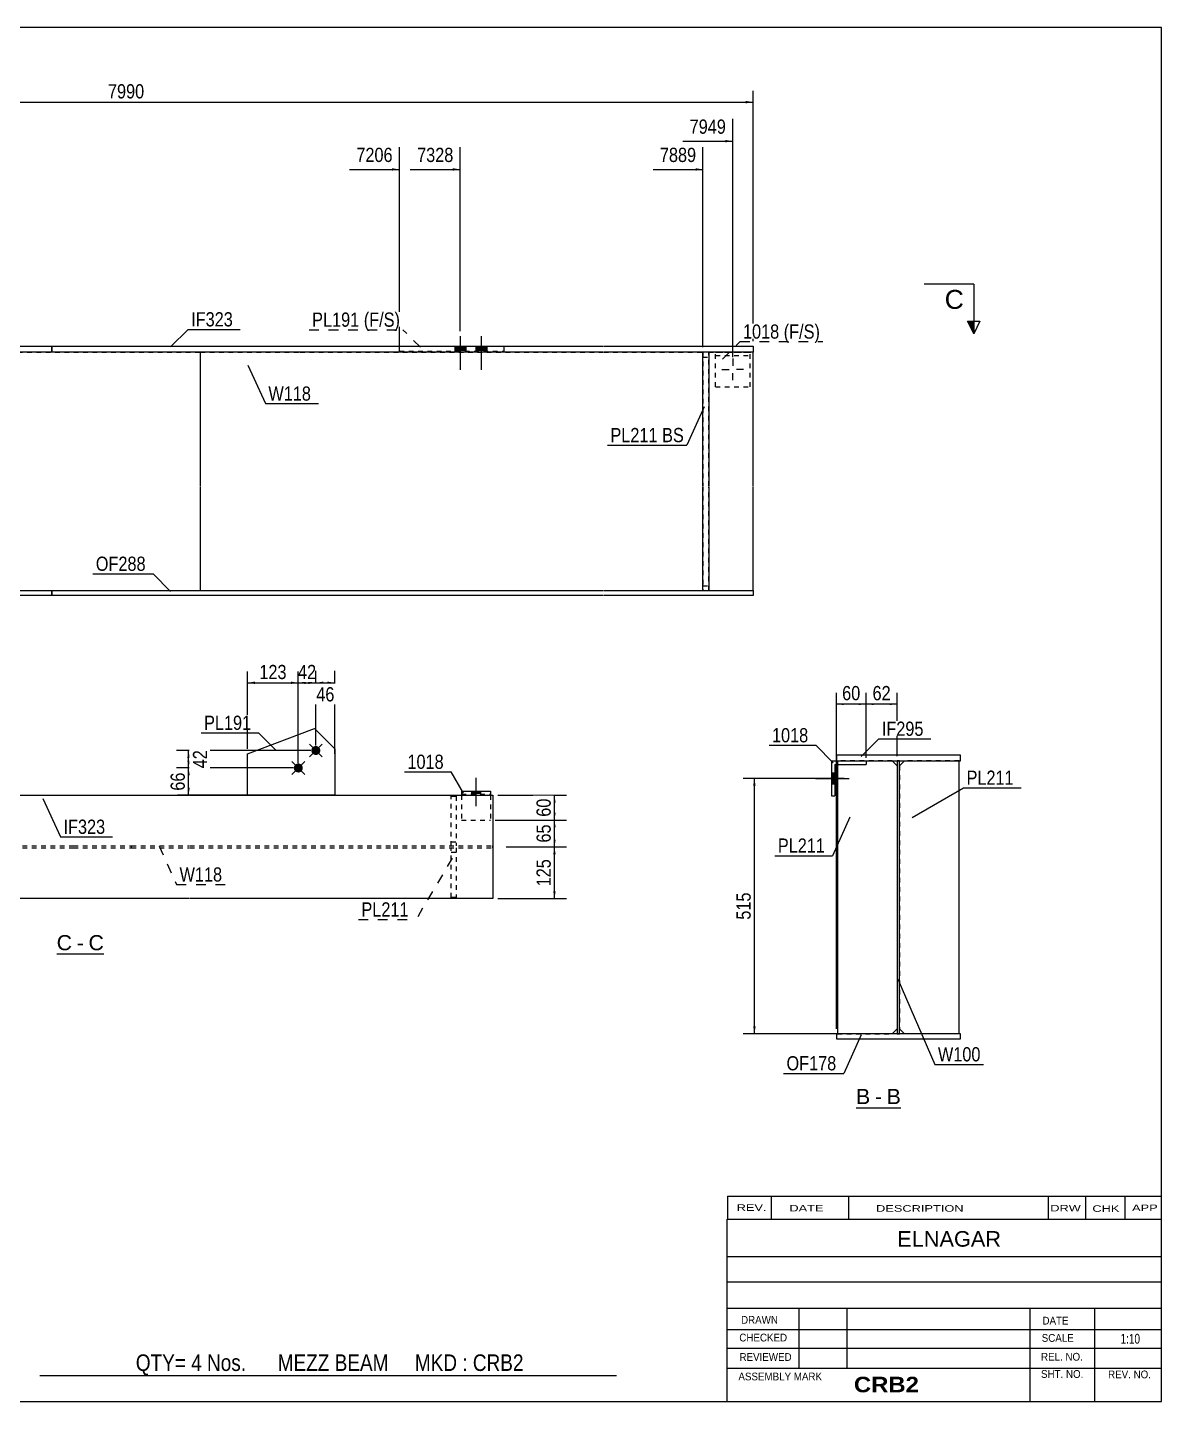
# Model space of a CAD drawing. Header units: millimetres. Extents: x 2 to 405, y 5 to 282.
# Drawn here: x 176.4 to 405, y 5 to 282 of the extents above; entities that cross this region are included whole.
import ezdxf

# ---------------------------------------------------------------- set-up
doc = ezdxf.new("R2010")
doc.units = ezdxf.units.MM
doc.linetypes.add('DXK_LINE_DOT1', pattern=[1.8814, 0.9407, -0.9407])
doc.linetypes.add('DXK_LINE_DOT2', pattern=[3.9198, 1.9599, -1.9599])
doc.styles.add('Arial', font='ARIAL.TTF', dxfattribs={"height": 0.2})
doc.styles.add('Arial Bold', font='ARIALBD.TTF', dxfattribs={"height": 0.2})
doc.styles.add('Arial Narrow', font='ARIALN.TTF', dxfattribs={"height": 0.2})

# ---------------------------------------------------------------- blocks, each defined once
blk = doc.blocks.new('Unknown-627315782-1210')
at = {"color": 5, "linetype": 'Continuous'}
for p, q in [((405, 282), (5, 282)), ((5, 282), (5, 5)), ((405, 5), (405, 282)), ((5, 5), (405, 5))]:
    blk.add_line(p, q, dxfattribs=at)
at = {"color": 174, "linetype": 'Continuous', "style": 'Arial'}
blk.add_text('Tekla structures', height=1.9102, rotation=90, dxfattribs=at).set_placement((4.5, 5.5))
blk = doc.blocks.new('Unknown-627315782-12 - 1680')
at = {"color": 7, "linetype": 'Continuous'}
blk.add_line((182.28, 95.22), (191.78, 95.22), dxfattribs=at)
at = {"color": 0, "linetype": 'Continuous'}
blk.add_wipeout([(185.36, 95.97), (185.36, 99.17), (182.28, 99.17), (182.28, 95.97)], dxfattribs=at)
blk.add_wipeout([(187.74, 95.97), (187.74, 99.17), (186.32, 99.17), (186.32, 95.97)], dxfattribs=at)
at = {"color": 96, "linetype": 'Continuous', "style": 'Arial'}
blk.add_text('C', height=3.06, dxfattribs=at).set_placement((182.28, 95.97))
at = {"color": 0, "linetype": 'Continuous'}
blk.add_wipeout([(191.78, 95.97), (191.78, 99.17), (188.7, 99.17), (188.7, 95.97)], dxfattribs=at)
at = {"color": 96, "linetype": 'Continuous', "style": 'Arial'}
for s, p in [('-', (186.32, 95.97)), ('C', (188.7, 95.97))]:
    blk.add_text(s, height=3.06, dxfattribs=at).set_placement(p)
blk = doc.blocks.new('Unknown-627315782-13 - 1966')
at = {"color": 7, "linetype": 'Continuous'}
blk.add_line((343.43, 64.21), (352.46, 64.21), dxfattribs=at)
at = {"color": 0, "linetype": 'Continuous'}
blk.add_wipeout([(346.27, 64.96), (346.27, 68.16), (343.43, 68.16), (343.43, 64.96)], dxfattribs=at)
blk.add_wipeout([(348.65, 64.96), (348.65, 68.16), (347.23, 68.16), (347.23, 64.96)], dxfattribs=at)
at = {"color": 96, "linetype": 'Continuous', "style": 'Arial'}
blk.add_text('B', height=3.06, dxfattribs=at).set_placement((343.43, 64.96))
at = {"color": 0, "linetype": 'Continuous'}
blk.add_wipeout([(352.46, 64.96), (352.46, 68.16), (349.61, 68.16), (349.61, 64.96)], dxfattribs=at)
at = {"color": 96, "linetype": 'Continuous', "style": 'Arial'}
for s, p in [('B', (349.61, 64.96)), ('-', (347.23, 64.96))]:
    blk.add_text(s, height=3.06, dxfattribs=at).set_placement(p)
blk = doc.blocks.new('Bolt-627315782-1254 - 1231')
at = {"linetype": 'Continuous'}
for points in [[(262.53, 216.77), (264.73, 216.77), (264.73, 217.77), (262.53, 217.77)], [(266.77, 216.77), (268.97, 216.77), (268.97, 217.77), (266.77, 217.77)]]:
    blk.add_hatch(color=3, dxfattribs=at).paths.add_polyline_path(points)
at = {"color": 3, "linetype": 'Continuous'}
for p, q in [((263.63, 219.77), (263.63, 212.97)), ((267.87, 219.77), (267.87, 212.97)), ((262.53, 217.77), (262.53, 216.77)), ((264.73, 217.77), (264.73, 216.77)), ((266.77, 217.77), (266.77, 216.77)), ((268.97, 217.77), (268.97, 216.77))]:
    blk.add_line(p, q, dxfattribs=at)
blk = doc.blocks.new('Bolt-627315782-1256 - 1231')
at = {"color": 3, "linetype": 'Continuous'}
for p, q in [((318.56, 215.27), (318.56, 213.8)), ((316.36, 213.07), (317.83, 213.07)), ((318.56, 210.87), (318.56, 212.33)), ((320.76, 213.07), (319.3, 213.07))]:
    blk.add_line(p, q, dxfattribs=at)
blk = doc.blocks.new('Part-627315782-1345 - 1231')
at = {"color": 2, "linetype": 'Continuous'}
for p, q in [((312.56, 189.57), (312.56, 216.57)), ((313.76, 216.57), (313.76, 189.57)), ((312.56, 168.47), (312.56, 189.47)), ((313.76, 189.47), (313.76, 168.47))]:
    blk.add_line(p, q, dxfattribs=at)
blk = doc.blocks.new('Part-627315782-1274 - 1231')
at = {"color": 2, "linetype": 'Continuous'}
for p, q in [((69.88, 189.57), (69.88, 216.57)), ((211.27, 189.57), (211.27, 216.57)), ((69.88, 168.47), (69.88, 189.47)), ((211.27, 168.47), (211.27, 189.47))]:
    blk.add_line(p, q, dxfattribs=at)
at = {"color": 7, "linetype": 'DXK_LINE_DOT1'}
for p, q in [((69.88, 216.57), (99.98, 216.57)), ((100.08, 216.57), (161.17, 216.57)), ((161.27, 216.57), (211.27, 216.57)), ((69.88, 168.47), (99.98, 168.47)), ((100.08, 168.47), (161.17, 168.47)), ((161.27, 168.47), (211.27, 168.47))]:
    blk.add_line(p, q, dxfattribs=at)
blk = doc.blocks.new('Part-627315782-1296 - 1231')
at = {"color": 7, "linetype": 'DXK_LINE_DOT1'}
for p, q in [((251.37, 216.77), (251.37, 217.77)), ((251.37, 217.77), (272.46, 217.77)), ((251.37, 216.77), (272.46, 216.77)), ((267.51, 217.77), (267.51, 216.77)), ((272.46, 216.77), (272.46, 217.77))]:
    blk.add_line(p, q, dxfattribs=at)
blk = doc.blocks.new('Part-627315782-1323 - 1231')
at = {"color": 7, "linetype": 'DXK_LINE_DOT1'}
for p, q in [((313.76, 216.57), (312.56, 216.57)), ((312.56, 216.57), (312.56, 189.57)), ((313.76, 189.57), (313.76, 216.57)), ((312.56, 215.57), (313.76, 215.57)), ((312.56, 189.47), (312.56, 168.47)), ((313.76, 168.47), (313.76, 189.47)), ((312.56, 169.47), (313.76, 169.47)), ((312.56, 168.47), (313.76, 168.47))]:
    blk.add_line(p, q, dxfattribs=at)
blk = doc.blocks.new('Part-627315782-1377 - 1231')
at = {"color": 7, "linetype": 'DXK_LINE_DOT1'}
for p, q in [((315.06, 209.57), (315.06, 216.57)), ((315.06, 216.57), (322.06, 216.57)), ((322.06, 209.57), (322.06, 216.57)), ((315.06, 215.87), (322.06, 215.87)), ((315.06, 209.57), (322.06, 209.57))]:
    blk.add_line(p, q, dxfattribs=at)
blk = doc.blocks.new('Part-627315782-1404 - 1231')
at = {"color": 2, "linetype": 'Continuous'}
for p, q in [((181.27, 216.57), (181.27, 217.77)), ((181.27, 217.77), (231.27, 217.77)), ((231.27, 216.57), (181.27, 216.57)), ((231.37, 217.77), (292.46, 217.77)), ((292.46, 216.57), (231.37, 216.57)), ((292.56, 217.77), (322.66, 217.77)), ((322.66, 216.57), (292.56, 216.57)), ((322.66, 217.77), (322.66, 216.57))]:
    blk.add_line(p, q, dxfattribs=at)
blk = doc.blocks.new('Part-627315782-1426 - 1231')
at = {"color": 2, "linetype": 'Continuous'}
for p, q in [((69.88, 216.57), (69.88, 217.77)), ((69.88, 217.77), (99.98, 217.77)), ((99.98, 216.57), (69.88, 216.57)), ((100.08, 217.77), (161.17, 217.77)), ((161.17, 216.57), (100.08, 216.57)), ((161.27, 217.77), (181.27, 217.77)), ((181.27, 216.57), (161.27, 216.57)), ((181.27, 217.77), (181.27, 216.57))]:
    blk.add_line(p, q, dxfattribs=at)
blk = doc.blocks.new('Part-627315782-1448 - 1231')
at = {"color": 2, "linetype": 'Continuous'}
for p, q in [((211.27, 189.57), (211.27, 216.57)), ((322.66, 189.57), (322.66, 216.57)), ((211.27, 168.47), (211.27, 189.47)), ((322.66, 168.47), (322.66, 189.47))]:
    blk.add_line(p, q, dxfattribs=at)
at = {"color": 7, "linetype": 'DXK_LINE_DOT1'}
for p, q in [((211.27, 216.57), (231.27, 216.57)), ((231.37, 216.57), (292.46, 216.57)), ((292.56, 216.57), (312.56, 216.57)), ((313.76, 216.57), (322.66, 216.57)), ((211.27, 168.47), (231.27, 168.47)), ((231.37, 168.47), (292.46, 168.47)), ((292.56, 168.47), (312.56, 168.47)), ((313.76, 168.47), (322.66, 168.47))]:
    blk.add_line(p, q, dxfattribs=at)
blk = doc.blocks.new('Part-627315782-1470 - 1231')
at = {"color": 2, "linetype": 'Continuous'}
for p, q in [((181.27, 167.47), (181.27, 168.47)), ((181.27, 168.47), (231.27, 168.47)), ((231.27, 167.47), (181.27, 167.47)), ((231.37, 168.47), (292.46, 168.47)), ((292.46, 167.47), (231.37, 167.47)), ((292.56, 168.47), (322.66, 168.47)), ((322.66, 167.47), (292.56, 167.47)), ((322.66, 168.47), (322.66, 167.47))]:
    blk.add_line(p, q, dxfattribs=at)
blk = doc.blocks.new('Part-627315782-1492 - 1231')
at = {"color": 2, "linetype": 'Continuous'}
for p, q in [((69.88, 167.47), (69.88, 168.47)), ((69.88, 168.47), (99.98, 168.47)), ((99.98, 167.47), (69.88, 167.47)), ((100.08, 168.47), (161.17, 168.47)), ((161.17, 167.47), (100.08, 167.47)), ((161.27, 168.47), (181.27, 168.47)), ((181.27, 167.47), (161.27, 167.47)), ((181.27, 168.47), (181.27, 167.47))]:
    blk.add_line(p, q, dxfattribs=at)
blk = doc.blocks.new('Bolt-627315782-1820 - 1680')
at = {"linetype": 'Continuous'}
blk.add_hatch(color=3, dxfattribs=at).paths.add_polyline_path([(265.87, 127.47), (267.7, 127.47), (267.7, 128.05), (265.87, 128.05)])
at = {"color": 3, "linetype": 'Continuous'}
for p, q in [((266.79, 130.72), (266.79, 125.05)), ((265.87, 128.05), (265.87, 127.47)), ((267.7, 128.05), (267.7, 127.47))]:
    blk.add_line(p, q, dxfattribs=at)
blk = doc.blocks.new('Part-627315782-1691 - 1680')
at = {"color": 7, "linetype": 'DXK_LINE_DOT1'}
for p, q in [((197.34, 116.59), (197.34, 117.01)), ((197.34, 117.01), (209.01, 117.01)), ((197.34, 116.59), (209.01, 116.59)), ((209.11, 117.01), (250.02, 117.01)), ((209.11, 116.59), (250.02, 116.59)), ((250.12, 117.01), (270.2, 117.01)), ((250.12, 116.59), (270.2, 116.59)), ((270.2, 116.59), (270.2, 117.01))]:
    blk.add_line(p, q, dxfattribs=at)
blk = doc.blocks.new('Bolt-627315782-1684 - 1680')
at = {"linetype": 'Continuous'}
for points in [[(235.17, 135.6, -1), (233.88, 136.9, -1)], [(231.64, 132.07, -1), (230.34, 133.36, -1)]]:
    blk.add_hatch(color=3, dxfattribs=at).paths.add_polyline_path(points)
at = {"color": 3, "linetype": 'Continuous'}
for p, q in [((235.82, 137.55), (233.23, 134.95)), ((233.23, 137.55), (235.82, 134.95)), ((232.28, 134.01), (229.69, 131.42)), ((229.69, 134.01), (232.28, 131.42))]:
    blk.add_line(p, q, dxfattribs=at)
blk = doc.blocks.new('Part-627315782-1760 - 1680')
at = {"color": 7, "linetype": 'DXK_LINE_DOT1'}
for p, q in [((261.79, 106.59), (261.79, 116.59)), ((262.79, 116.59), (262.79, 106.59)), ((261.79, 115.76), (262.79, 115.76)), ((262.79, 106.59), (261.79, 106.59))]:
    blk.add_line(p, q, dxfattribs=at)
blk = doc.blocks.new('Part-627315782-1761 - 1680')
at = {"color": 7, "linetype": 'DXK_LINE_DOT1'}
for p, q in [((261.79, 117.01), (261.79, 127.01)), ((261.79, 127.01), (262.79, 127.01)), ((262.79, 127.01), (262.79, 117.01)), ((261.79, 117.84), (262.79, 117.84))]:
    blk.add_line(p, q, dxfattribs=at)
blk = doc.blocks.new('Part-627315782-1701 - 1680')
at = {"color": 2, "linetype": 'Continuous'}
for p, q in [((173.91, 106.38), (173.91, 127.22)), ((173.91, 127.22), (185.58, 127.22)), ((185.68, 127.22), (209.01, 127.22)), ((209.11, 127.22), (250.02, 127.22)), ((250.12, 127.22), (270.2, 127.22)), ((270.2, 127.22), (270.2, 106.38)), ((185.58, 106.38), (173.91, 106.38)), ((209.01, 106.38), (185.68, 106.38)), ((250.02, 106.38), (209.11, 106.38)), ((270.2, 106.38), (250.12, 106.38))]:
    blk.add_line(p, q, dxfattribs=at)
blk = doc.blocks.new('Part-627315782-1728 - 1680')
at = {"color": 2, "linetype": 'Continuous'}
for p, q in [((263.87, 128.05), (263.87, 127.22)), ((263.87, 128.05), (269.7, 128.05)), ((269.7, 128.05), (269.7, 127.22))]:
    blk.add_line(p, q, dxfattribs=at)
at = {"color": 7, "linetype": 'DXK_LINE_DOT1'}
for p, q in [((263.87, 127.47), (269.7, 127.47)), ((263.87, 127.22), (263.87, 122.22)), ((269.7, 127.22), (269.7, 122.22)), ((263.87, 122.22), (269.7, 122.22))]:
    blk.add_line(p, q, dxfattribs=at)
blk = doc.blocks.new('Part-627315782-1826 - 1680')
at = {"color": 7, "linetype": 'DXK_LINE_DOT1'}
for p, q in [((101.05, 116.59), (101.05, 117.01)), ((101.05, 117.01), (108.47, 117.01)), ((101.05, 116.59), (108.47, 116.59)), ((109.47, 117.01), (121.13, 117.01)), ((109.47, 116.59), (121.13, 116.59)), ((121.23, 117.01), (162.14, 117.01)), ((121.23, 116.59), (162.14, 116.59)), ((162.24, 117.01), (185.58, 117.01)), ((162.24, 116.59), (185.58, 116.59)), ((185.68, 117.01), (197.34, 117.01)), ((185.68, 116.59), (197.34, 116.59))]:
    blk.add_line(p, q, dxfattribs=at)
blk = doc.blocks.new('Part-627315782-1831 - 1680')
at = {"color": 2, "linetype": 'Continuous'}
for p, q in [((220.78, 135.55), (234.23, 140.67)), ((234.23, 140.67), (238.35, 136.55)), ((238.35, 136.55), (238.35, 127.22)), ((220.78, 127.22), (220.78, 135.55)), ((238.35, 127.22), (220.78, 127.22))]:
    blk.add_line(p, q, dxfattribs=at)
blk = doc.blocks.new('Part-627315782-1976 - 1966')
at = {"color": 2, "linetype": 'Continuous'}
for p, q in [((339.45, 135.33), (339.45, 134.13)), ((364.45, 135.33), (339.45, 135.33)), ((339.45, 134.13), (364.45, 134.13)), ((364.45, 134.13), (364.45, 135.33))]:
    blk.add_line(p, q, dxfattribs=at)
blk = doc.blocks.new('Part-627315782-1980 - 1966')
at = {"color": 7, "linetype": 'DXK_LINE_DOT1'}
for p, q in [((350.7, 134.13), (339.7, 134.13)), ((339.7, 134.13), (339.7, 133.43)), ((351.7, 133.13), (351.7, 80.13)), ((339.7, 79.13), (350.7, 79.13))]:
    blk.add_line(p, q, dxfattribs=at)
at = {"color": 2, "linetype": 'Continuous'}
for p, q in [((339.7, 133.43), (339.7, 79.13)), ((351.7, 133.13), (350.7, 134.13)), ((351.7, 80.13), (350.7, 79.13))]:
    blk.add_line(p, q, dxfattribs=at)
blk = doc.blocks.new('Part-627315782-1981 - 1966')
at = {"color": 2, "linetype": 'Continuous'}
for p, q in [((353.2, 134.13), (352.2, 133.13)), ((364.2, 79.13), (364.2, 134.13)), ((353.2, 79.13), (352.2, 80.13))]:
    blk.add_line(p, q, dxfattribs=at)
at = {"color": 7, "linetype": 'DXK_LINE_DOT1'}
for p, q in [((352.2, 133.13), (352.2, 80.13)), ((364.2, 134.13), (353.2, 134.13)), ((364.2, 79.13), (353.2, 79.13))]:
    blk.add_line(p, q, dxfattribs=at)
blk = doc.blocks.new('Part-627315782-1973 - 1966')
at = {"color": 2, "linetype": 'Continuous'}
for p, q in [((339.45, 79.13), (339.45, 78.13)), ((364.45, 79.13), (339.45, 79.13)), ((339.45, 78.13), (364.45, 78.13)), ((364.45, 78.13), (364.45, 79.13))]:
    blk.add_line(p, q, dxfattribs=at)
blk = doc.blocks.new('Part-627315782-1978 - 1966')
at = {"color": 2, "linetype": 'Continuous'}
for p, q in [((338.45, 134.13), (338.45, 127.13)), ((338.45, 134.13), (339.45, 134.13)), ((339.15, 133.43), (339.15, 127.13)), ((339.15, 133.43), (345.45, 133.43)), ((345.45, 134.13), (345.45, 133.43)), ((338.45, 127.13), (339.15, 127.13))]:
    blk.add_line(p, q, dxfattribs=at)
at = {"color": 7, "linetype": 'DXK_LINE_DOT1'}
blk.add_line((339.45, 134.13), (345.45, 134.13), dxfattribs=at)
blk = doc.blocks.new('Part-627315782-1990 - 1966')
at = {"color": 2, "linetype": 'Continuous'}
for p, q in [((352.2, 134.13), (351.7, 134.13)), ((351.7, 134.13), (351.7, 79.13)), ((352.2, 79.13), (352.2, 134.13)), ((351.7, 79.13), (352.2, 79.13))]:
    blk.add_line(p, q, dxfattribs=at)
blk = doc.blocks.new('Bolt-627315782-1991 - 1966')
at = {"linetype": 'Continuous'}
blk.add_hatch(color=3, dxfattribs=at).paths.add_polyline_path([(338.45, 131.73), (338.45, 129.53), (339.15, 129.53), (339.15, 131.73)])
at = {"color": 3, "linetype": 'Continuous'}
for p, q in [((335.25, 130.63), (342.05, 130.63)), ((338.45, 131.73), (339.15, 131.73)), ((338.45, 129.53), (339.15, 129.53))]:
    blk.add_line(p, q, dxfattribs=at)
blk = doc.blocks.new('StraightDimension-627315782-2168 - 1231')
at = {"linetype": 'Continuous'}
blk.add_hatch(color=7, dxfattribs=at).paths.add_polyline_path([(317.06, 259.33), (318.56, 259.08), (317.06, 258.83)])
at = {"color": 7, "linetype": 'Continuous'}
for p, q in [((318.56, 215.53), (318.56, 263.58)), ((308.5, 259.08), (318.56, 259.08))]:
    blk.add_line(p, q, dxfattribs=at)
at = {"color": 0}
blk.add_wipeout([(317.79, 259.98), (317.79, 264.18), (309.28, 264.18), (309.28, 259.98)], dxfattribs=at)
at = {"color": 3, "style": 'Arial Narrow'}
blk.add_text('7949', height=2.863, dxfattribs=at).set_placement((309.88, 260.58))
blk = doc.blocks.new('StraightDimension-627315782-2169 - 1231')
at = {"linetype": 'Continuous'}
blk.add_hatch(color=7, dxfattribs=at).paths.add_polyline_path([(311.06, 253.63), (312.56, 253.38), (311.06, 253.13)])
at = {"color": 7, "linetype": 'Continuous'}
for p, q in [((312.56, 217.57), (312.56, 257.88)), ((302.5, 253.38), (312.56, 253.38))]:
    blk.add_line(p, q, dxfattribs=at)
at = {"color": 0}
blk.add_wipeout([(311.79, 254.28), (311.79, 258.48), (303.28, 258.48), (303.28, 254.28)], dxfattribs=at)
at = {"color": 3, "style": 'Arial Narrow'}
blk.add_text('7889', height=2.863, dxfattribs=at).set_placement((303.88, 254.88))
blk = doc.blocks.new('StraightDimension-627315782-1504 - 1231')
at = {"linetype": 'Continuous'}
for points in [[(71.38, 266.7), (69.88, 266.95), (71.38, 267.2)], [(321.16, 267.2), (322.66, 266.95), (321.16, 266.7)]]:
    blk.add_hatch(color=7, dxfattribs=at).paths.add_polyline_path(points)
at = {"color": 7, "linetype": 'Continuous'}
for p, q in [((69.88, 218.77), (69.88, 269.2)), ((322.66, 218.77), (322.66, 269.2)), ((69.88, 266.95), (322.66, 266.95))]:
    blk.add_line(p, q, dxfattribs=at)
at = {"color": 0}
blk.add_wipeout([(200.53, 267.1), (200.53, 271.3), (192.02, 271.3), (192.02, 267.1)], dxfattribs=at)
at = {"color": 3, "style": 'Arial Narrow'}
blk.add_text('7990', height=2.863, dxfattribs=at).set_placement((192.62, 267.7))
blk = doc.blocks.new('StraightDimension-627315782-2170 - 1231')
at = {"linetype": 'Continuous'}
blk.add_hatch(color=7, dxfattribs=at).paths.add_polyline_path([(262.13, 253.63), (263.63, 253.38), (262.13, 253.13)])
at = {"color": 7, "linetype": 'Continuous'}
for p, q in [((263.63, 220.77), (263.63, 257.88)), ((253.56, 253.38), (263.63, 253.38))]:
    blk.add_line(p, q, dxfattribs=at)
at = {"color": 0}
blk.add_wipeout([(262.85, 254.28), (262.85, 258.48), (254.34, 258.48), (254.34, 254.28)], dxfattribs=at)
at = {"color": 3, "style": 'Arial Narrow'}
blk.add_text('7328', height=2.863, dxfattribs=at).set_placement((254.94, 254.88))
blk = doc.blocks.new('StraightDimension-627315782-2171 - 1231')
at = {"linetype": 'Continuous'}
blk.add_hatch(color=7, dxfattribs=at).paths.add_polyline_path([(249.87, 253.63), (251.37, 253.38), (249.87, 253.13)])
at = {"color": 7, "linetype": 'Continuous'}
for p, q in [((251.37, 217.77), (251.37, 257.88)), ((241.31, 253.38), (251.37, 253.38))]:
    blk.add_line(p, q, dxfattribs=at)
at = {"color": 0}
blk.add_wipeout([(250.6, 254.28), (250.6, 258.48), (242.09, 258.48), (242.09, 254.28)], dxfattribs=at)
at = {"color": 3, "style": 'Arial Narrow'}
blk.add_text('7206', height=2.863, dxfattribs=at).set_placement((242.69, 254.88))
blk = doc.blocks.new('StraightDimension-627315782-1945 - 1680')
at = {"linetype": 'Continuous'}
for points in [[(282.37, 125.72), (282.62, 127.22), (282.87, 125.72)], [(282.87, 123.72), (282.62, 122.22), (282.37, 123.72)]]:
    blk.add_hatch(color=7, dxfattribs=at).paths.add_polyline_path(points)
at = {"color": 7, "linetype": 'Continuous'}
for p, q in [((271.2, 127.22), (285.02, 127.22)), ((282.62, 122.22), (282.62, 127.22)), ((270.7, 122.22), (285.02, 122.22))]:
    blk.add_line(p, q, dxfattribs=at)
at = {"color": 0}
blk.add_wipeout([(282.47, 127.15), (278.27, 127.15), (278.27, 122.29), (282.47, 122.29)], dxfattribs=at)
at = {"color": 3, "style": 'Arial Narrow'}
blk.add_text('60', height=2.863, rotation=90.0002, dxfattribs=at).set_placement((281.87, 122.89))
blk = doc.blocks.new('StraightDimension-627315782-1891 - 1680')
at = {"linetype": 'Continuous'}
for points in [[(208.61, 131.22), (208.86, 132.72), (209.11, 131.22)], [(209.11, 128.72), (208.86, 127.22), (208.61, 128.72)]]:
    blk.add_hatch(color=7, dxfattribs=at).paths.add_polyline_path(points)
at = {"color": 7, "linetype": 'Continuous'}
for p, q in [((229.99, 132.72), (206.61, 132.72)), ((208.86, 127.22), (208.86, 132.72)), ((229.99, 127.22), (206.61, 127.22))]:
    blk.add_line(p, q, dxfattribs=at)
at = {"color": 0}
blk.add_wipeout([(208.71, 132.39), (204.51, 132.39), (204.51, 127.54), (208.71, 127.54)], dxfattribs=at)
at = {"color": 3, "style": 'Arial Narrow'}
blk.add_text('66', height=2.863, rotation=90.0002, dxfattribs=at).set_placement((208.11, 128.14))
blk = doc.blocks.new('StraightDimension-627315782-1902 - 1680')
at = {"linetype": 'Continuous'}
for points in [[(208.61, 134.75), (208.86, 136.25), (209.11, 134.75)], [(209.11, 134.22), (208.86, 132.72), (208.61, 134.22)]]:
    blk.add_hatch(color=7, dxfattribs=at).paths.add_polyline_path(points)
at = {"color": 7, "linetype": 'Continuous'}
for p, q in [((233.52, 136.25), (206.46, 136.25)), ((208.86, 132.72), (208.86, 136.25)), ((229.99, 132.72), (206.46, 132.72))]:
    blk.add_line(p, q, dxfattribs=at)
at = {"color": 0}
blk.add_wipeout([(213.21, 136.91), (209.01, 136.91), (209.01, 132.05), (213.21, 132.05)], dxfattribs=at)
at = {"color": 3, "style": 'Arial Narrow'}
blk.add_text('42', height=2.863, rotation=90.0002, dxfattribs=at).set_placement((212.61, 132.65))
blk = doc.blocks.new('StraightDimension-627315782-1859 - 1680')
at = {"linetype": 'Continuous'}
for points in [[(232.49, 149.64), (230.99, 149.89), (232.49, 150.14)], [(233.02, 150.14), (234.52, 149.89), (233.02, 149.64)]]:
    blk.add_hatch(color=7, dxfattribs=at).paths.add_polyline_path(points)
at = {"color": 7, "linetype": 'Continuous'}
for p, q in [((230.99, 133.72), (230.99, 152.14)), ((230.99, 149.89), (234.52, 149.89)), ((234.52, 137.25), (234.52, 152.14))]:
    blk.add_line(p, q, dxfattribs=at)
at = {"color": 0}
blk.add_wipeout([(235.18, 150.04), (235.18, 154.24), (230.33, 154.24), (230.33, 150.04)], dxfattribs=at)
at = {"color": 3, "style": 'Arial Narrow'}
blk.add_text('42', height=2.863, dxfattribs=at).set_placement((230.93, 150.64))
blk = doc.blocks.new('StraightDimension-627315782-1869 - 1680')
at = {"linetype": 'Continuous'}
for points in [[(236.02, 149.64), (234.52, 149.89), (236.02, 150.14)], [(236.85, 150.14), (238.35, 149.89), (236.85, 149.64)]]:
    blk.add_hatch(color=7, dxfattribs=at).paths.add_polyline_path(points)
at = {"color": 7, "linetype": 'Continuous'}
for p, q in [((234.52, 137.25), (234.52, 152.29)), ((234.52, 149.89), (238.35, 149.89)), ((238.35, 135.58), (238.35, 152.29))]:
    blk.add_line(p, q, dxfattribs=at)
at = {"color": 0}
blk.add_wipeout([(238.87, 145.54), (238.87, 149.74), (234.01, 149.74), (234.01, 145.54)], dxfattribs=at)
at = {"color": 3, "style": 'Arial Narrow'}
blk.add_text('46', height=2.863, dxfattribs=at).set_placement((234.61, 146.14))
blk = doc.blocks.new('StraightDimension-627315782-1879 - 1680')
at = {"linetype": 'Continuous'}
for points in [[(222.28, 149.64), (220.78, 149.89), (222.28, 150.14)], [(229.49, 150.14), (230.99, 149.89), (229.49, 149.64)]]:
    blk.add_hatch(color=7, dxfattribs=at).paths.add_polyline_path(points)
at = {"color": 7, "linetype": 'Continuous'}
for p, q in [((220.78, 136.55), (220.78, 152.14)), ((220.78, 149.89), (230.99, 149.89)), ((230.99, 133.72), (230.99, 152.14))]:
    blk.add_line(p, q, dxfattribs=at)
at = {"color": 0}
blk.add_wipeout([(229.22, 150.04), (229.22, 154.24), (222.54, 154.24), (222.54, 150.04)], dxfattribs=at)
at = {"color": 3, "style": 'Arial Narrow'}
blk.add_text('123', height=2.863, dxfattribs=at).set_placement((223.14, 150.64))
blk = doc.blocks.new('StraightDimension-627315782-1952 - 1680')
at = {"linetype": 'Continuous'}
for points in [[(282.37, 120.72), (282.62, 122.22), (282.87, 120.72)], [(282.87, 118.3), (282.62, 116.8), (282.37, 118.3)]]:
    blk.add_hatch(color=7, dxfattribs=at).paths.add_polyline_path(points)
at = {"color": 7, "linetype": 'Continuous'}
for p, q in [((270.7, 122.22), (285.02, 122.22)), ((282.62, 116.8), (282.62, 122.22)), ((272.87, 116.8), (285.02, 116.8))]:
    blk.add_line(p, q, dxfattribs=at)
at = {"color": 0}
blk.add_wipeout([(282.47, 121.94), (278.27, 121.94), (278.27, 117.08), (282.47, 117.08)], dxfattribs=at)
at = {"color": 3, "style": 'Arial Narrow'}
blk.add_text('65', height=2.863, rotation=90.0002, dxfattribs=at).set_placement((281.87, 117.68))
blk = doc.blocks.new('StraightDimension-627315782-1956 - 1680')
at = {"linetype": 'Continuous'}
for points in [[(282.37, 115.3), (282.62, 116.8), (282.87, 115.3)], [(282.87, 107.88), (282.62, 106.38), (282.37, 107.88)]]:
    blk.add_hatch(color=7, dxfattribs=at).paths.add_polyline_path(points)
at = {"color": 7, "linetype": 'Continuous'}
for p, q in [((272.87, 116.8), (285.02, 116.8)), ((282.62, 106.38), (282.62, 116.8)), ((271.2, 106.38), (285.02, 106.38))]:
    blk.add_line(p, q, dxfattribs=at)
at = {"color": 0}
blk.add_wipeout([(282.47, 114.94), (278.27, 114.94), (278.27, 108.25), (282.47, 108.25)], dxfattribs=at)
at = {"color": 3, "style": 'Arial Narrow'}
blk.add_text('125', height=2.863, rotation=90.0002, dxfattribs=at).set_placement((281.87, 108.85))
blk = doc.blocks.new('StraightDimension-627315782-1993 - 1966')
at = {"linetype": 'Continuous'}
for points in [[(346.95, 145.38), (345.45, 145.63), (346.95, 145.88)], [(350.2, 145.88), (351.7, 145.63), (350.2, 145.38)]]:
    blk.add_hatch(color=7, dxfattribs=at).paths.add_polyline_path(points)
at = {"color": 7, "linetype": 'Continuous'}
for p, q in [((345.45, 134.78), (345.45, 147.88)), ((351.7, 135.13), (351.7, 147.88)), ((345.45, 145.63), (351.7, 145.63))]:
    blk.add_line(p, q, dxfattribs=at)
at = {"color": 0}
blk.add_wipeout([(351, 145.78), (351, 149.98), (346.15, 149.98), (346.15, 145.78)], dxfattribs=at)
at = {"color": 3, "style": 'Arial Narrow'}
blk.add_text('62', height=2.863, dxfattribs=at).set_placement((346.75, 146.38))
blk = doc.blocks.new('StraightDimension-627315782-2002 - 1966')
at = {"linetype": 'Continuous'}
for points in [[(340.95, 145.38), (339.45, 145.63), (340.95, 145.88)], [(343.95, 145.88), (345.45, 145.63), (343.95, 145.38)]]:
    blk.add_hatch(color=7, dxfattribs=at).paths.add_polyline_path(points)
at = {"color": 7, "linetype": 'Continuous'}
for p, q in [((339.45, 80.13), (339.45, 147.88)), ((345.45, 134.78), (345.45, 147.88)), ((339.45, 145.63), (345.45, 145.63))]:
    blk.add_line(p, q, dxfattribs=at)
at = {"color": 0}
blk.add_wipeout([(344.88, 145.78), (344.88, 149.98), (340.02, 149.98), (340.02, 145.78)], dxfattribs=at)
at = {"color": 3, "style": 'Arial Narrow'}
blk.add_text('60', height=2.863, dxfattribs=at).set_placement((340.62, 146.38))
blk = doc.blocks.new('StraightDimension-627315782-2018 - 1966')
at = {"linetype": 'Continuous'}
for points in [[(322.68, 129.13), (322.93, 130.63), (323.18, 129.13)], [(323.18, 80.63), (322.93, 79.13), (322.68, 80.63)]]:
    blk.add_hatch(color=7, dxfattribs=at).paths.add_polyline_path(points)
at = {"color": 7, "linetype": 'Continuous'}
for p, q in [((341.05, 130.63), (320.68, 130.63)), ((322.93, 79.13), (322.93, 130.63)), ((344.7, 79.13), (320.68, 79.13))]:
    blk.add_line(p, q, dxfattribs=at)
at = {"color": 0}
blk.add_wipeout([(322.78, 108.22), (318.58, 108.22), (318.58, 101.54), (322.78, 101.54)], dxfattribs=at)
at = {"color": 3, "style": 'Arial Narrow'}
blk.add_text('515', height=2.863, rotation=90.0002, dxfattribs=at).set_placement((322.18, 102.14))
blk = doc.blocks.new('CBS_CALLOFF-627315782-2944')
at = {"color": 7, "linetype": 'Continuous'}
blk.add_line((178.88, 10.27), (295.11, 10.25), dxfattribs=at)
at = {"color": 3, "linetype": 'Continuous', "style": 'Arial Narrow'}
blk.add_text('QTY= 4 Nos.      MEZZ BEAM     MKD : CRB2', height=3.3405, dxfattribs=at).set_placement((198.23, 11.16))
blk = doc.blocks.new('CBS_NAME_BLOG-627315782-2945')
at = {"color": 7, "linetype": 'Continuous'}
for p, q in [((317.41, 41.75), (404.93, 41.75)), ((317.41, 5.04), (317.41, 41.75)), ((317.41, 34.21), (404.93, 34.21)), ((317.48, 29.16), (405, 29.16)), ((317.41, 23.79), (404.93, 23.79)), ((331.93, 11.68), (331.93, 23.78)), ((341.62, 11.71), (341.62, 23.78)), ((378.53, 5.04), (378.53, 23.77)), ((391.58, 5.04), (391.58, 23.78)), ((317.42, 19.49), (405, 19.51)), ((317.41, 15.74), (404.93, 15.74)), ((317.41, 11.7), (404.93, 11.7)), ((317.41, 5), (405, 5))]:
    blk.add_line(p, q, dxfattribs=at)
at = {"color": 3, "linetype": 'Continuous', "style": 'Arial'}
blk.add_text('ELNAGAR', height=3.133, dxfattribs=at).set_placement((351.73, 36.22))
at = {"color": 3, "linetype": 'Continuous'}
for s, height, style, width, p in [('DRAWN', 1.566, 'Arial', 0.9, (320.24, 20.68)), ('DATE', 1.566, 'Arial', 0.9, (381, 20.52)), ('CHECKED', 1.566, 'Arial', 0.9, (319.89, 17.11)), ('SCALE', 1.566, 'Arial', 0.9, (380.85, 17.04)), ('1:10', 1.957, 'Arial Narrow', 0.9, (396.74, 16.68)), ('REVIEWED', 1.566, 'Arial', 0.9, (319.93, 13.19)), ('REL. NO.', 1.566, 'Arial', 0.9, (380.71, 13.24)), ('SHT. NO.', 1.566, 'Arial', 0.9, (380.71, 9.77)), ('REV. NO.', 1.566, 'Arial', 0.9, (394.23, 9.68)), ('ASSEMBLY MARK', 1.5663, 'Arial', 0.9, (319.71, 9.26)), ('CRB2', 3.131, 'Arial Bold', 1.1, (342.99, 6.86))]:
    blk.add_text(s, height=height, dxfattribs=dict(at, style=style, width=width)).set_placement(p)
blk = doc.blocks.new('CBS_REVISION-627315782-2946')
at = {"color": 7, "linetype": 'Continuous'}
for p, q in [((317.49, 46.38), (404.99, 46.38)), ((317.49, 46.38), (317.49, 41.75)), ((326.29, 46.38), (326.29, 41.75)), ((341.88, 46.38), (341.88, 41.81)), ((382.14, 46.38), (382.14, 41.75)), ((389.68, 46.38), (389.68, 41.75)), ((397.63, 46.38), (397.63, 41.75)), ((317.49, 41.75), (404.99, 41.75))]:
    blk.add_line(p, q, dxfattribs=at)
at = {"color": 7, "style": 'Arial Narrow', "width": 1.7}
for s, height, p in [('REV.', 1.326, (319.35, 43.43)), ('DATE', 1.326, (329.98, 43.31)), ('DESCRIPTION', 1.3257, (347.46, 43.26)), ('DRW', 1.326, (382.57, 43.32)), ('CHK', 1.326, (391.06, 43.23)), ('APP', 1.326, (399.06, 43.38))]:
    blk.add_text(s, height=height, dxfattribs=at).set_placement(p)
blk = doc.blocks.new('Mark-627315782-1373 - 1231')
at = {"color": 0}
blk.add_wipeout([(327.94, 219.27), (327.94, 222.27), (320.63, 222.27), (320.63, 219.27)], dxfattribs=at)
blk.add_wipeout([(327.94, 219.27), (327.94, 222.27), (320.63, 222.27), (320.63, 219.27)], dxfattribs=at)
at = {"color": 7, "linetype": 'DXK_LINE_DOT2'}
blk.add_line((316.49, 215.14), (320.03, 218.67), dxfattribs=at)
at = {"color": 0}
blk.add_wipeout([(336.14, 219.27), (336.14, 222.27), (328.84, 222.27), (328.84, 219.27)], dxfattribs=at)
blk.add_wipeout([(336.14, 219.27), (336.14, 222.27), (328.84, 222.27), (328.84, 219.27)], dxfattribs=at)
at = {"color": 7, "linetype": 'DXK_LINE_DOT2'}
blk.add_line((320.03, 218.67), (336.74, 218.67), dxfattribs=at)
at = {"color": 3, "style": 'Arial Narrow'}
for s, p in [('1018', (320.63, 219.27)), ('(F/', (328.84, 219.27)), ('S)', (332.86, 219.27))]:
    blk.add_text(s, height=2.863, dxfattribs=at).set_placement(p)
blk = doc.blocks.new('Mark-627315782-1292 - 1231')
at = {"color": 0}
blk.add_wipeout([(243.29, 221.67), (243.29, 224.67), (233.78, 224.67), (233.78, 221.67)], dxfattribs=at)
blk.add_wipeout([(243.29, 221.67), (243.29, 224.67), (233.78, 224.67), (233.78, 221.67)], dxfattribs=at)
blk.add_wipeout([(251.48, 221.67), (251.48, 224.67), (244.19, 224.67), (244.19, 221.67)], dxfattribs=at)
blk.add_wipeout([(251.48, 221.67), (251.48, 224.67), (244.19, 224.67), (244.19, 221.67)], dxfattribs=at)
at = {"color": 7, "linetype": 'DXK_LINE_DOT2'}
for p in [(233.18, 221.07), (255.62, 217.54)]:
    blk.add_line(p, (252.08, 221.07), dxfattribs=at)
at = {"color": 3, "style": 'Arial Narrow'}
for s, p in [('PL191', (233.78, 221.67)), ('(F/', (244.19, 221.67)), ('S)', (248.2, 221.67))]:
    blk.add_text(s, height=2.863, dxfattribs=at).set_placement(p)
blk = doc.blocks.new('Mark-627315782-1400 - 1231')
at = {"color": 0}
blk.add_wipeout([(217.8, 221.74), (217.8, 224.74), (209.39, 224.74), (209.39, 221.74)], dxfattribs=at)
blk.add_wipeout([(217.8, 221.74), (217.8, 224.74), (209.39, 224.74), (209.39, 221.74)], dxfattribs=at)
at = {"color": 7, "linetype": 'Continuous'}
for p, q in [((205.25, 217.6), (208.79, 221.14)), ((208.79, 221.14), (219.3, 221.14))]:
    blk.add_line(p, q, dxfattribs=at)
at = {"color": 3, "style": 'Arial Narrow'}
blk.add_text('IF323', height=2.863, dxfattribs=at).set_placement((209.39, 221.74))
blk = doc.blocks.new('Mark-627315782-1444 - 1231')
at = {"color": 0}
blk.add_wipeout([(233.54, 206.77), (233.54, 209.77), (224.96, 209.77), (224.96, 206.77)], dxfattribs=at)
blk.add_wipeout([(233.54, 206.77), (233.54, 209.77), (224.96, 209.77), (224.96, 206.77)], dxfattribs=at)
at = {"color": 7, "linetype": 'Continuous'}
for p, q in [((220.82, 213.91), (224.36, 206.17)), ((224.36, 206.17), (235.04, 206.17))]:
    blk.add_line(p, q, dxfattribs=at)
at = {"color": 3, "style": 'Arial Narrow'}
blk.add_text('W118', height=2.863, dxfattribs=at).set_placement((224.96, 206.77))
blk = doc.blocks.new('Mark-627315782-1466 - 1231')
at = {"color": 7, "linetype": 'Continuous'}
blk.add_line((205.25, 168.32), (201.72, 171.86), dxfattribs=at)
at = {"color": 0}
blk.add_wipeout([(200.22, 172.46), (200.22, 175.46), (190.17, 175.46), (190.17, 172.46)], dxfattribs=at)
blk.add_wipeout([(200.22, 172.46), (200.22, 175.46), (190.17, 175.46), (190.17, 172.46)], dxfattribs=at)
at = {"color": 7, "linetype": 'Continuous'}
blk.add_line((189.57, 171.86), (201.72, 171.86), dxfattribs=at)
at = {"color": 3, "style": 'Arial Narrow'}
blk.add_text('OF288', height=2.863, dxfattribs=at).set_placement((190.17, 172.46))
blk = doc.blocks.new('SectionMark-627315782-1647 - 1231')
at = {"linetype": 'Continuous'}
for points in [[(45.1, 222.77), (46.35, 222.77), (45.1, 220.27)], [(365.9, 222.77), (367.15, 222.77), (367.15, 220.27)]]:
    blk.add_hatch(color=30, dxfattribs=at).paths.add_polyline_path(points)
at = {"color": 30, "linetype": 'Continuous'}
for p, q in [((45.1, 230.27), (45.1, 220.27)), ((367.15, 230.27), (367.15, 220.27)), ((45.1, 220.27), (43.85, 222.77)), ((46.35, 222.77), (43.85, 222.77)), ((45.1, 220.27), (46.35, 222.77)), ((365.9, 222.77), (368.4, 222.77)), ((367.15, 220.27), (365.9, 222.77)), ((368.4, 222.77), (367.15, 220.27))]:
    blk.add_line(p, q, dxfattribs=at)
at = {"color": 0, "linetype": 'Continuous'}
for points in [[(50.95, 225.27), (50.95, 229.27), (47.1, 229.27), (47.1, 225.27)], [(365.15, 225.27), (365.15, 229.27), (361.29, 229.27), (361.29, 225.27)]]:
    blk.add_wipeout(points, dxfattribs=at)
at = {"color": 30, "linetype": 'Continuous'}
for p, q in [((45.1, 230.27), (55.1, 230.27)), ((367.15, 230.27), (357.15, 230.27))]:
    blk.add_line(p, q, dxfattribs=at)
at = {"color": 96, "linetype": 'Continuous', "style": 'Arial'}
for p in [(47.1, 225.27), (361.29, 225.27)]:
    blk.add_text('C', height=3.82, dxfattribs=at).set_placement(p)
blk = doc.blocks.new('MarkSet-627315782-1672 - 1231')
at = {"color": 0}
blk.add_wipeout([(303.42, 198.4), (303.42, 201.4), (293.91, 201.4), (293.91, 198.4)], dxfattribs=at)
blk.add_wipeout([(303.42, 198.4), (303.42, 201.4), (293.91, 201.4), (293.91, 198.4)], dxfattribs=at)
blk.add_wipeout([(308.7, 198.4), (308.7, 201.4), (304.32, 201.4), (304.32, 198.4)], dxfattribs=at)
blk.add_wipeout([(308.7, 198.4), (308.7, 201.4), (304.32, 201.4), (304.32, 198.4)], dxfattribs=at)
at = {"color": 7, "linetype": 'Continuous'}
for p in [(312.83, 205.54), (293.31, 197.8)]:
    blk.add_line(p, (309.3, 197.8), dxfattribs=at)
at = {"color": 3, "style": 'Arial Narrow'}
for s, p in [('PL211', (293.91, 198.4)), ('BS', (304.32, 198.4))]:
    blk.add_text(s, height=2.863, dxfattribs=at).set_placement(p)
blk = doc.blocks.new('Mark-627315782-1756 - 1680')
at = {"color": 7, "linetype": 'DXK_LINE_DOT2'}
blk.add_line((262.01, 114.57), (254.72, 102.17), dxfattribs=at)
at = {"color": 0}
blk.add_wipeout([(253.22, 102.77), (253.22, 105.77), (243.72, 105.77), (243.72, 102.77)], dxfattribs=at)
blk.add_wipeout([(253.22, 102.77), (253.22, 105.77), (243.72, 105.77), (243.72, 102.77)], dxfattribs=at)
at = {"color": 7, "linetype": 'DXK_LINE_DOT2'}
blk.add_line((243.12, 102.17), (254.72, 102.17), dxfattribs=at)
at = {"color": 3, "style": 'Arial Narrow'}
blk.add_text('PL211', height=2.863, dxfattribs=at).set_placement((243.72, 102.77))
blk = doc.blocks.new('Mark-627315782-1687 - 1680')
at = {"color": 0}
blk.add_wipeout([(215.64, 109.82), (215.64, 112.82), (207.05, 112.82), (207.05, 109.82)], dxfattribs=at)
blk.add_wipeout([(215.64, 109.82), (215.64, 112.82), (207.05, 112.82), (207.05, 109.82)], dxfattribs=at)
at = {"color": 7, "linetype": 'DXK_LINE_DOT2'}
for p, q in [((202.92, 116.96), (206.45, 109.22)), ((206.45, 109.22), (217.14, 109.22))]:
    blk.add_line(p, q, dxfattribs=at)
at = {"color": 3, "style": 'Arial Narrow'}
blk.add_text('W118', height=2.863, dxfattribs=at).set_placement((207.05, 109.82))
blk = doc.blocks.new('Mark-627315782-1697 - 1680')
at = {"color": 0}
blk.add_wipeout([(192.06, 119.44), (192.06, 122.44), (183.66, 122.44), (183.66, 119.44)], dxfattribs=at)
blk.add_wipeout([(192.06, 119.44), (192.06, 122.44), (183.66, 122.44), (183.66, 119.44)], dxfattribs=at)
at = {"color": 7, "linetype": 'Continuous'}
for p, q in [((179.52, 126.57), (183.06, 118.84)), ((183.06, 118.84), (193.56, 118.84))]:
    blk.add_line(p, q, dxfattribs=at)
at = {"color": 3, "style": 'Arial Narrow'}
blk.add_text('IF323', height=2.863, dxfattribs=at).set_placement((183.66, 119.44))
blk = doc.blocks.new('Mark-627315782-1724 - 1680')
at = {"color": 7, "linetype": 'Continuous'}
blk.add_line((264.31, 127.61), (261.81, 131.94), dxfattribs=at)
at = {"color": 0}
blk.add_wipeout([(260.31, 132.54), (260.31, 135.54), (252.99, 135.54), (252.99, 132.54)], dxfattribs=at)
blk.add_wipeout([(260.31, 132.54), (260.31, 135.54), (252.99, 135.54), (252.99, 132.54)], dxfattribs=at)
at = {"color": 7, "linetype": 'Continuous'}
blk.add_line((252.39, 131.94), (261.81, 131.94), dxfattribs=at)
at = {"color": 3, "style": 'Arial Narrow'}
blk.add_text('1018', height=2.863, dxfattribs=at).set_placement((252.99, 132.54))
blk = doc.blocks.new('Mark-627315782-1827 - 1680')
at = {"color": 7, "linetype": 'Continuous'}
blk.add_line((226.53, 136.27), (222.99, 139.8), dxfattribs=at)
at = {"color": 0}
blk.add_wipeout([(221.49, 140.4), (221.49, 143.4), (211.99, 143.4), (211.99, 140.4)], dxfattribs=at)
blk.add_wipeout([(221.49, 140.4), (221.49, 143.4), (211.99, 143.4), (211.99, 140.4)], dxfattribs=at)
at = {"color": 7, "linetype": 'Continuous'}
blk.add_line((211.39, 139.8), (222.99, 139.8), dxfattribs=at)
at = {"color": 3, "style": 'Arial Narrow'}
blk.add_text('PL191', height=2.863, dxfattribs=at).set_placement((211.99, 140.4))
blk = doc.blocks.new('Mark-627315782-1986 - 1966')
at = {"color": 0}
blk.add_wipeout([(368.52, 73.57), (368.52, 76.57), (359.93, 76.57), (359.93, 73.57)], dxfattribs=at)
blk.add_wipeout([(368.52, 73.57), (368.52, 76.57), (359.93, 76.57), (359.93, 73.57)], dxfattribs=at)
at = {"color": 7, "linetype": 'Continuous'}
for p, q in [((351.83, 90.16), (359.33, 72.97)), ((359.33, 72.97), (369.12, 72.97))]:
    blk.add_line(p, q, dxfattribs=at)
at = {"color": 3, "style": 'Arial Narrow'}
blk.add_text('W100', height=2.863, dxfattribs=at).set_placement((359.93, 73.57))
blk = doc.blocks.new('Mark-627315782-2915 - 1966')
at = {"color": 7, "linetype": 'Continuous'}
blk.add_line((338.83, 133.76), (335.29, 137.29), dxfattribs=at)
at = {"color": 0}
blk.add_wipeout([(333.79, 137.89), (333.79, 140.89), (326.48, 140.89), (326.48, 137.89)], dxfattribs=at)
blk.add_wipeout([(333.79, 137.89), (333.79, 140.89), (326.48, 140.89), (326.48, 137.89)], dxfattribs=at)
at = {"color": 7, "linetype": 'Continuous'}
blk.add_line((325.88, 137.29), (335.29, 137.29), dxfattribs=at)
at = {"color": 3, "style": 'Arial Narrow'}
blk.add_text('1018', height=2.863, dxfattribs=at).set_placement((326.48, 137.89))
blk = doc.blocks.new('Mark-627315782-2918 - 1966')
at = {"color": 7, "linetype": 'Continuous'}
blk.add_line((342.2, 122.77), (338.67, 115.04), dxfattribs=at)
at = {"color": 0}
blk.add_wipeout([(337.17, 115.64), (337.17, 118.64), (327.66, 118.64), (327.66, 115.64)], dxfattribs=at)
blk.add_wipeout([(337.17, 115.64), (337.17, 118.64), (327.66, 118.64), (327.66, 115.64)], dxfattribs=at)
at = {"color": 7, "linetype": 'Continuous'}
blk.add_line((327.06, 115.04), (338.67, 115.04), dxfattribs=at)
at = {"color": 3, "style": 'Arial Narrow'}
blk.add_text('PL211', height=2.863, dxfattribs=at).set_placement((327.66, 115.64))
blk = doc.blocks.new('Mark-627315782-2921 - 1966')
at = {"color": 0}
blk.add_wipeout([(375.21, 129.33), (375.21, 132.33), (365.7, 132.33), (365.7, 129.33)], dxfattribs=at)
blk.add_wipeout([(375.21, 129.33), (375.21, 132.33), (365.7, 132.33), (365.7, 129.33)], dxfattribs=at)
at = {"color": 7, "linetype": 'Continuous'}
for p, q in [((354.71, 122.73), (365.1, 128.73)), ((365.1, 128.73), (376.71, 128.73))]:
    blk.add_line(p, q, dxfattribs=at)
at = {"color": 3, "style": 'Arial Narrow'}
blk.add_text('PL211', height=2.863, dxfattribs=at).set_placement((365.7, 129.33))
blk = doc.blocks.new('Mark-627315782-2927 - 1966')
at = {"color": 0}
blk.add_wipeout([(357.02, 139.2), (357.02, 142.2), (348.62, 142.2), (348.62, 139.2)], dxfattribs=at)
blk.add_wipeout([(357.02, 139.2), (357.02, 142.2), (348.62, 142.2), (348.62, 139.2)], dxfattribs=at)
at = {"color": 7, "linetype": 'Continuous'}
for p, q in [((344.48, 135.06), (348.02, 138.6)), ((348.02, 138.6), (358.52, 138.6))]:
    blk.add_line(p, q, dxfattribs=at)
at = {"color": 3, "style": 'Arial Narrow'}
blk.add_text('IF295', height=2.863, dxfattribs=at).set_placement((348.62, 139.2))
blk = doc.blocks.new('Mark-627315782-2931 - 1966')
at = {"color": 7, "linetype": 'Continuous'}
blk.add_line((344.48, 78.9), (340.94, 71.16), dxfattribs=at)
at = {"color": 0}
blk.add_wipeout([(339.44, 71.76), (339.44, 74.76), (329.4, 74.76), (329.4, 71.76)], dxfattribs=at)
blk.add_wipeout([(339.44, 71.76), (339.44, 74.76), (329.4, 74.76), (329.4, 71.76)], dxfattribs=at)
at = {"color": 7, "linetype": 'Continuous'}
blk.add_line((328.8, 71.16), (340.94, 71.16), dxfattribs=at)
at = {"color": 3, "style": 'Arial Narrow'}
blk.add_text('OF178', height=2.863, dxfattribs=at).set_placement((329.4, 71.76))

msp = doc.modelspace()

# ---------------------------------------------------------------- block references
for name in ['Unknown-627315782-1210', 'Bolt-627315782-1254 - 1231', 'Part-627315782-1426 - 1231', 'Part-627315782-1274 - 1231', 'Part-627315782-1404 - 1231', 'Part-627315782-1448 - 1231', 'Part-627315782-1296 - 1231', 'Part-627315782-1345 - 1231', 'Part-627315782-1323 - 1231', 'Part-627315782-1377 - 1231', 'Bolt-627315782-1256 - 1231', 'Part-627315782-1492 - 1231', 'Part-627315782-1470 - 1231', 'Part-627315782-1831 - 1680', 'Bolt-627315782-1684 - 1680', 'Part-627315782-1978 - 1966', 'Part-627315782-1976 - 1966', 'Part-627315782-1980 - 1966', 'Part-627315782-1990 - 1966', 'Part-627315782-1981 - 1966', 'Bolt-627315782-1820 - 1680', 'Bolt-627315782-1991 - 1966', 'Part-627315782-1728 - 1680', 'Part-627315782-1701 - 1680', 'Part-627315782-1761 - 1680', 'Part-627315782-1826 - 1680', 'Part-627315782-1691 - 1680', 'Part-627315782-1760 - 1680', 'Part-627315782-1973 - 1966', 'CBS_REVISION-627315782-2946', 'CBS_NAME_BLOG-627315782-2945', 'CBS_CALLOFF-627315782-2944']:
    msp.add_blockref(name, (0, 0))

# ---------------------------------------------------------------- next in the draw order: block references
for name in ['StraightDimension-627315782-2168 - 1231', 'Mark-627315782-1444 - 1231', 'MarkSet-627315782-1672 - 1231', 'Mark-627315782-1466 - 1231', 'StraightDimension-627315782-1993 - 1966', 'Mark-627315782-1724 - 1680', 'StraightDimension-627315782-1891 - 1680', 'Mark-627315782-2921 - 1966', 'Mark-627315782-1697 - 1680', 'StraightDimension-627315782-1945 - 1680', 'Mark-627315782-1687 - 1680', 'Mark-627315782-1756 - 1680', 'Unknown-627315782-12 - 1680', 'Mark-627315782-1986 - 1966', 'Unknown-627315782-13 - 1966']:
    msp.add_blockref(name, (0, 0))

# ---------------------------------------------------------------- next in the draw order: block references
for name in ['StraightDimension-627315782-2169 - 1231', 'StraightDimension-627315782-2002 - 1966', 'StraightDimension-627315782-1902 - 1680', 'StraightDimension-627315782-1952 - 1680']:
    msp.add_blockref(name, (0, 0))

# ---------------------------------------------------------------- next in the draw order: block references
for name in ['StraightDimension-627315782-1504 - 1231', 'StraightDimension-627315782-1859 - 1680', 'Mark-627315782-2927 - 1966', 'Mark-627315782-2915 - 1966', 'StraightDimension-627315782-2018 - 1966', 'StraightDimension-627315782-1956 - 1680']:
    msp.add_blockref(name, (0, 0))

# ---------------------------------------------------------------- next in the draw order: block references
for name in ['StraightDimension-627315782-2171 - 1231', 'StraightDimension-627315782-2170 - 1231', 'Mark-627315782-1400 - 1231', 'Mark-627315782-1373 - 1231', 'StraightDimension-627315782-1879 - 1680', 'StraightDimension-627315782-1869 - 1680', 'Mark-627315782-2918 - 1966', 'Mark-627315782-2931 - 1966']:
    msp.add_blockref(name, (0, 0))

# ---------------------------------------------------------------- next in the draw order: block references
for name in ['Mark-627315782-1292 - 1231', 'Mark-627315782-1827 - 1680']:
    msp.add_blockref(name, (0, 0))

# ---------------------------------------------------------------- next in the draw order: block references
msp.add_blockref('SectionMark-627315782-1647 - 1231', (0, 0))

doc.saveas('drawing.dxf')
